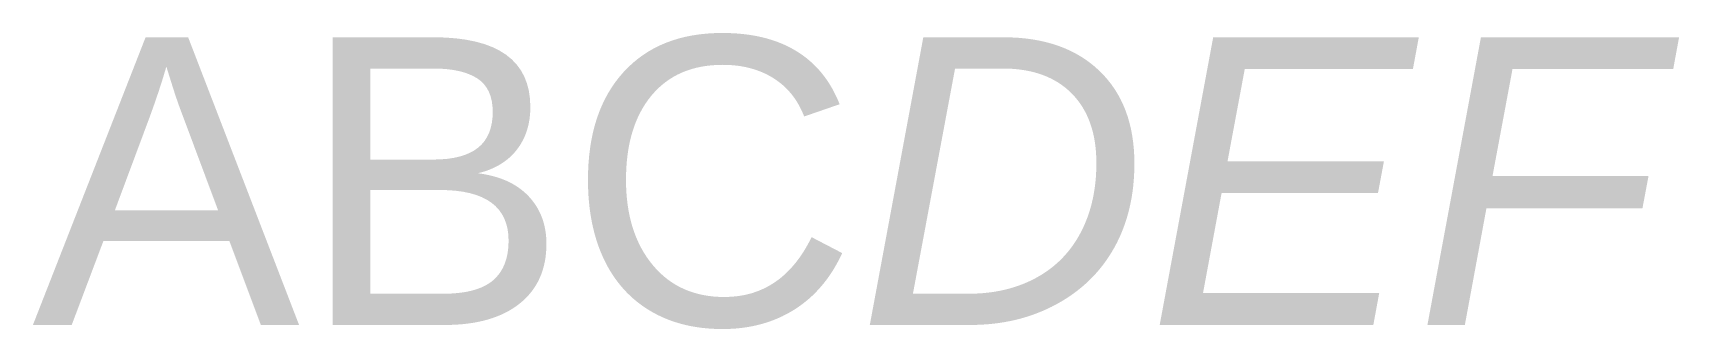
# Model space of a CAD drawing. Header units: millimetres. Extents: x 10 to 67.3, y 9.7 to 20.
import ezdxf
from ezdxf.enums import TextEntityAlignment as Align

# ---------------------------------------------------------------- set-up
doc = ezdxf.new("R2010")
doc.units = ezdxf.units.MM
doc.layers.get('0').update_dxf_attribs({"lineweight": 25})
doc.styles.add('textstyle11', font='Arial.ttf')
doc.styles.add('textstyle12', font='Arial Italic.ttf')

msp = doc.modelspace()

# ---------------------------------------------------------------- texts
for s, style, p in [('ABC', 'textstyle11', (10.02, 19.829)), ('DEF', 'textstyle12', (38.74, 19.829))]:
    msp.add_text(s, height=10, dxfattribs=dict(style=style)).set_placement(p, align=Align.TOP_LEFT)

doc.saveas('drawing.dxf')
